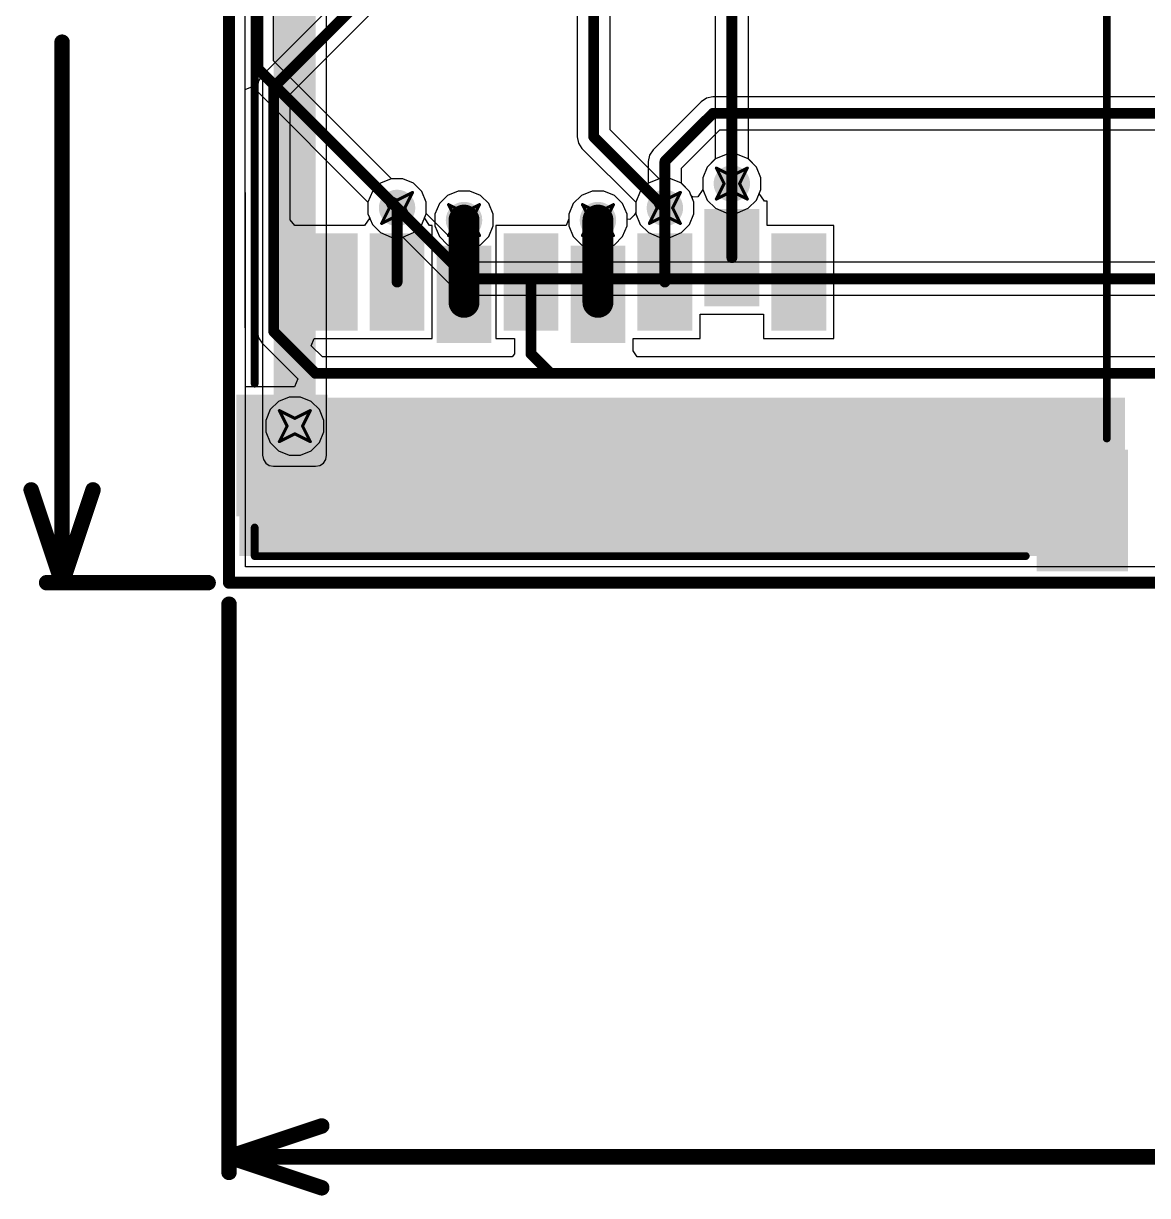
# Model space of a CAD drawing. Header units: inches. Extents: x -3 to 488, y -11 to 93.
# Drawn here: x -3.38 to 15.09, y -10.06 to 9.18 of the extents above; entities that cross this region are included whole.
import ezdxf

# ---------------------------------------------------------------- set-up
doc = ezdxf.new("R2010")
doc.units = ezdxf.units.IN
for name, color, linetype in [('Board Cutout', 216, 'Continuous'), ('Bottom Layer', 5, 'Continuous'), ('Dimension', 6, 'Continuous'), ('Drill Drawing', 1, 'Continuous'), ('Layer 1', 16, 'Continuous'), ('Layer 2', 76, 'Continuous'), ('Top Layer', 1, 'Continuous'), ('Top Overlay', 2, 'Continuous'), ('Top Paste', 8, 'Continuous'), ('Top Solder', 216, 'Continuous'), ('Via Holes', 16, 'Continuous')]:
    doc.layers.add(name, color=color, linetype=linetype)

msp = doc.modelspace()

# ---------------------------------------------------------------- hatches: boundary and pattern name
at = {"layer": 'Bottom Layer'}
h = msp.add_hatch(color=5, dxfattribs=at)
edge = h.paths.add_edge_path()
edge.add_arc((8.261, 6.554), 0.3, 0, 360)
h = msp.add_hatch(color=5, dxfattribs=at)
edge = h.paths.add_edge_path()
edge.add_arc((2.761, 6.154), 0.3, 0, 360)
h = msp.add_hatch(color=5, dxfattribs=at)
edge = h.paths.add_edge_path()
edge.add_arc((7.161, 6.154), 0.3, 0, 360)
h = msp.add_hatch(color=5, dxfattribs=at)
edge = h.paths.add_edge_path()
edge.add_arc((3.861, 5.954), 0.3, 0, 360)
h = msp.add_hatch(color=5, dxfattribs=at)
edge = h.paths.add_edge_path()
edge.add_arc((6.061, 5.954), 0.3, 0, 360)
h = msp.add_hatch(color=5, dxfattribs=at)
edge = h.paths.add_edge_path()
edge.add_arc((1.081, 2.571), 0.3, 0, 360)
at = {"layer": 'Layer 1'}
h = msp.add_hatch(color=16, dxfattribs=at)
edge = h.paths.add_edge_path()
edge.add_arc((8.261, 6.554), 0.3, 0, 360)
h = msp.add_hatch(color=16, dxfattribs=at)
edge = h.paths.add_edge_path()
edge.add_arc((2.761, 6.154), 0.3, 0, 360)
h = msp.add_hatch(color=16, dxfattribs=at)
edge = h.paths.add_edge_path()
edge.add_arc((7.161, 6.154), 0.3, 0, 360)
h = msp.add_hatch(color=16, dxfattribs=at)
edge = h.paths.add_edge_path()
edge.add_arc((3.861, 5.954), 0.3, 0, 360)
h = msp.add_hatch(color=16, dxfattribs=at)
edge = h.paths.add_edge_path()
edge.add_arc((6.061, 5.954), 0.3, 0, 360)
h = msp.add_hatch(color=16, dxfattribs=at)
edge = h.paths.add_edge_path()
edge.add_arc((1.081, 2.571), 0.3, 0, 360)
at = {"layer": 'Layer 2'}
msp.add_hatch(color=76, dxfattribs=at).paths.add_polyline_path([(0.732, 2.093), (1.422, 2.093), (1.422, 17.709), (0.732, 17.709)])
h = msp.add_hatch(color=76, dxfattribs=at)
edge = h.paths.add_edge_path()
edge.add_arc((8.261, 6.554), 0.3, 0, 360)
h = msp.add_hatch(color=76, dxfattribs=at)
edge = h.paths.add_edge_path()
edge.add_arc((2.761, 6.154), 0.3, 0, 360)
h = msp.add_hatch(color=76, dxfattribs=at)
edge = h.paths.add_edge_path()
edge.add_arc((7.161, 6.154), 0.3, 0, 360)
h = msp.add_hatch(color=76, dxfattribs=at)
edge = h.paths.add_edge_path()
edge.add_arc((3.861, 5.954), 0.3, 0, 360)
h = msp.add_hatch(color=76, dxfattribs=at)
edge = h.paths.add_edge_path()
edge.add_arc((6.061, 5.954), 0.3, 0, 360)
h = msp.add_hatch(color=76, dxfattribs=at)
edge = h.paths.add_edge_path()
edge.add_arc((1.081, 2.571), 0.3, 0, 360)
at = {"layer": 'Top Layer'}
h = msp.add_hatch(color=1, dxfattribs=at)
edge = h.paths.add_edge_path()
edge.add_arc((8.261, 6.554), 0.3, 0, 360)
h = msp.add_hatch(color=1, dxfattribs=at)
edge = h.paths.add_edge_path()
edge.add_arc((2.761, 6.154), 0.3, 0, 360)
h = msp.add_hatch(color=1, dxfattribs=at)
edge = h.paths.add_edge_path()
edge.add_arc((7.161, 6.154), 0.3, 0, 360)
h = msp.add_hatch(color=1, dxfattribs=at)
edge = h.paths.add_edge_path()
edge.add_arc((3.861, 5.954), 0.3, 0, 360)
h = msp.add_hatch(color=1, dxfattribs=at)
edge = h.paths.add_edge_path()
edge.add_arc((6.061, 5.954), 0.3, 0, 360)
for points in [[(7.861, 6.087), (8.661, 6.087), (8.661, 4.587), (7.861, 4.587)], [(1.261, 5.687), (2.061, 5.687), (2.061, 4.187), (1.261, 4.187)], [(2.361, 5.687), (3.161, 5.687), (3.161, 4.187), (2.361, 4.187)], [(4.561, 5.687), (5.361, 5.687), (5.361, 4.187), (4.561, 4.187)], [(6.761, 5.687), (7.561, 5.687), (7.561, 4.187), (6.761, 4.187)], [(8.961, 5.687), (9.761, 5.687), (9.761, 4.187), (8.961, 4.187)], [(3.461, 5.487), (4.261, 5.487), (4.261, 3.987), (3.461, 3.987)], [(5.661, 5.487), (6.461, 5.487), (6.461, 3.987), (5.661, 3.987)], [(0.171, 0.437), (14.721, 0.437), (14.721, 3.037), (0.171, 3.037)], [(0.171, 3.037), (1.571, 3.037), (1.571, 1.137), (0.171, 1.137)], [(13.321, 2.137), (14.721, 2.137), (14.721, 0.237), (13.321, 0.237)]]:
    msp.add_hatch(color=1, dxfattribs=at).paths.add_polyline_path(points)
h = msp.add_hatch(color=1, dxfattribs=at)
edge = h.paths.add_edge_path()
edge.add_arc((1.081, 2.571), 0.3, 0, 360)
at = {"layer": 'Top Paste'}
for points in [[(7.861, 6.087), (8.661, 6.087), (8.661, 4.587), (7.861, 4.587)], [(1.261, 5.687), (2.061, 5.687), (2.061, 4.187), (1.261, 4.187)], [(2.361, 5.687), (3.161, 5.687), (3.161, 4.187), (2.361, 4.187)], [(4.561, 5.687), (5.361, 5.687), (5.361, 4.187), (4.561, 4.187)], [(6.761, 5.687), (7.561, 5.687), (7.561, 4.187), (6.761, 4.187)], [(8.961, 5.687), (9.761, 5.687), (9.761, 4.187), (8.961, 4.187)], [(3.461, 5.487), (4.261, 5.487), (4.261, 3.987), (3.461, 3.987)], [(5.661, 5.487), (6.461, 5.487), (6.461, 3.987), (5.661, 3.987)], [(0.171, 3.037), (1.571, 3.037), (1.571, 1.137), (0.171, 1.137)], [(13.321, 2.137), (14.721, 2.137), (14.721, 0.237), (13.321, 0.237)]]:
    msp.add_hatch(color=8, dxfattribs=at).paths.add_polyline_path(points)
at = {"layer": 'Top Solder'}
for points in [[(7.811, 6.137), (8.711, 6.137), (8.711, 4.537), (7.811, 4.537)], [(1.211, 5.737), (2.111, 5.737), (2.111, 4.137), (1.211, 4.137)], [(2.311, 5.737), (3.211, 5.737), (3.211, 4.137), (2.311, 4.137)], [(4.511, 5.737), (5.411, 5.737), (5.411, 4.137), (4.511, 4.137)], [(6.711, 5.737), (7.611, 5.737), (7.611, 4.137), (6.711, 4.137)], [(8.911, 5.737), (9.811, 5.737), (9.811, 4.137), (8.911, 4.137)], [(3.411, 5.537), (4.311, 5.537), (4.311, 3.937), (3.411, 3.937)], [(5.611, 5.537), (6.511, 5.537), (6.511, 3.937), (5.611, 3.937)], [(0.121, 3.087), (1.621, 3.087), (1.621, 1.087), (0.121, 1.087)], [(13.271, 2.187), (14.771, 2.187), (14.771, 0.187), (13.271, 0.187)]]:
    msp.add_hatch(color=216, dxfattribs=at).paths.add_polyline_path(points)
at = {"layer": 'Via Holes'}
h = msp.add_hatch(color=7, dxfattribs=at)
edge = h.paths.add_edge_path()
edge.add_arc((8.261, 6.554), 0.15, 0, 360)
h = msp.add_hatch(color=7, dxfattribs=at)
edge = h.paths.add_edge_path()
edge.add_arc((2.761, 6.154), 0.15, 0, 360)
h = msp.add_hatch(color=7, dxfattribs=at)
edge = h.paths.add_edge_path()
edge.add_arc((7.161, 6.154), 0.15, 0, 360)
h = msp.add_hatch(color=7, dxfattribs=at)
edge = h.paths.add_edge_path()
edge.add_arc((3.861, 5.954), 0.15, 0, 360)
h = msp.add_hatch(color=7, dxfattribs=at)
edge = h.paths.add_edge_path()
edge.add_arc((6.061, 5.954), 0.15, 0, 360)
h = msp.add_hatch(color=7, dxfattribs=at)
edge = h.paths.add_edge_path()
edge.add_arc((1.081, 2.571), 0.15, 0, 360)

# ---------------------------------------------------------------- linework, layer by layer
at = {"layer": 'Board Cutout'}
for points in [[(-0.003, 33.09, 0.2, 0.2, 0), (0, 0, 0.2, 0.2, 0)], [(0.01, 0, 0.2, 0.2, 0), (60.01, 0, 0.2, 0.2, 0)]]:
    msp.add_lwpolyline(points, format="xyseb", dxfattribs=at)
for points in [[(-0.05, 0, 0.1, 0.1, 1), (0.05, 0, 0.1, 0.1, 1)], [(-0.04, 0, 0.1, 0.1, 1), (0.06, 0, 0.1, 0.1, 1)]]:
    msp.add_lwpolyline(points, format="xyseb", close=True, dxfattribs=at)
at = {"layer": 'Bottom Layer'}
for p, q in [((0.269, 0.259), (0.256, 32.741)), ((7.99, 6.959), (7.856, 6.825)), ((8.166, 7.032), (7.99, 6.959)), ((8.356, 7.032), (8.166, 7.032)), ((8.532, 6.959), (8.356, 7.032)), ((8.666, 6.825), (8.532, 6.959)), ((7.856, 6.825), (7.783, 6.649)), ((8.739, 6.649), (8.666, 6.825)), ((2.49, 6.559), (2.356, 6.425)), ((2.666, 6.632), (2.49, 6.559)), ((2.856, 6.632), (2.666, 6.632)), ((3.032, 6.559), (2.856, 6.632)), ((3.166, 6.425), (3.032, 6.559)), ((6.89, 6.559), (6.756, 6.425)), ((7.066, 6.632), (6.89, 6.559)), ((7.256, 6.632), (7.066, 6.632)), ((7.432, 6.559), (7.256, 6.632)), ((7.566, 6.425), (7.432, 6.559)), ((7.783, 6.649), (7.783, 6.459)), ((8.739, 6.459), (8.739, 6.649)), ((2.356, 6.425), (2.283, 6.249)), ((3.239, 6.249), (3.166, 6.425)), ((3.59, 6.359), (3.456, 6.225)), ((3.766, 6.432), (3.59, 6.359)), ((3.956, 6.432), (3.766, 6.432)), ((4.132, 6.359), (3.956, 6.432)), ((4.266, 6.225), (4.132, 6.359)), ((6.756, 6.425), (6.683, 6.249)), ((7.639, 6.249), (7.566, 6.425)), ((7.783, 6.459), (7.856, 6.283)), ((8.666, 6.283), (8.739, 6.459)), ((2.283, 6.249), (2.283, 6.059)), ((3.239, 6.059), (3.239, 6.249)), ((3.456, 6.225), (3.383, 6.049)), ((4.339, 6.049), (4.266, 6.225)), ((6.683, 6.249), (6.683, 6.059)), ((7.639, 6.059), (7.639, 6.249)), ((7.856, 6.283), (7.99, 6.149)), ((8.532, 6.149), (8.666, 6.283)), ((2.283, 6.059), (2.356, 5.883)), ((3.166, 5.883), (3.239, 6.059)), ((3.383, 6.049), (3.383, 5.859)), ((4.339, 5.859), (4.339, 6.049)), ((6.683, 6.059), (6.756, 5.883)), ((7.566, 5.883), (7.639, 6.059)), ((7.99, 6.149), (8.166, 6.076)), ((8.166, 6.076), (8.356, 6.076)), ((8.356, 6.076), (8.532, 6.149)), ((2.356, 5.883), (2.49, 5.749)), ((3.032, 5.749), (3.166, 5.883)), ((3.383, 5.859), (3.456, 5.683)), ((4.266, 5.683), (4.339, 5.859)), ((6.756, 5.883), (6.89, 5.749)), ((7.432, 5.749), (7.566, 5.883)), ((2.49, 5.749), (2.666, 5.676)), ((2.666, 5.676), (2.856, 5.676)), ((2.856, 5.676), (3.032, 5.749)), ((3.456, 5.683), (3.59, 5.549)), ((4.132, 5.549), (4.266, 5.683)), ((6.89, 5.749), (7.066, 5.676)), ((7.066, 5.676), (7.256, 5.676)), ((7.256, 5.676), (7.432, 5.749)), ((3.59, 5.549), (3.766, 5.476)), ((3.766, 5.476), (3.956, 5.476)), ((3.956, 5.476), (4.132, 5.549)), ((0.81, 2.976), (0.676, 2.842)), ((0.986, 3.049), (0.81, 2.976)), ((1.176, 3.049), (0.986, 3.049)), ((1.352, 2.976), (1.176, 3.049)), ((1.486, 2.842), (1.352, 2.976)), ((0.676, 2.842), (0.603, 2.666)), ((1.559, 2.666), (1.486, 2.842)), ((0.603, 2.666), (0.603, 2.476)), ((1.559, 2.476), (1.559, 2.666)), ((0.603, 2.476), (0.676, 2.301)), ((1.486, 2.301), (1.559, 2.476)), ((0.676, 2.301), (0.81, 2.166)), ((0.81, 2.166), (0.986, 2.094)), ((1.176, 2.094), (1.352, 2.166)), ((1.352, 2.166), (1.486, 2.301)), ((0.986, 2.094), (1.176, 2.094)), ((60.01, 0.259), (0.269, 0.259))]:
    msp.add_line(p, q, dxfattribs=at)
at = {"layer": 'Dimension'}
for points in [[(-2.743, 0, 0.254, 0.254, 0), (-2.743, 8.876, 0.254, 0.254, 0)], [(-3.251, 1.524, 0.254, 0.254, 0), (-2.743, 0, 0.254, 0.254, 0)], [(-2.743, 0, 0.254, 0.254, 0), (-2.235, 1.524, 0.254, 0.254, 0)], [(-2.997, 0, 0.254, 0.254, 0), (-0.344, 0, 0.254, 0.254, 0)], [(0, -9.683, 0.254, 0.254, 0), (0, -0.354, 0.254, 0.254, 0)], [(0, -9.429, 0.254, 0.254, 0), (1.524, -8.921, 0.254, 0.254, 0)], [(0, -9.429, 0.254, 0.254, 0), (1.524, -9.937, 0.254, 0.254, 0)], [(0, -9.429, 0.254, 0.254, 0), (56.354, -9.429, 0.254, 0.254, 0)]]:
    msp.add_lwpolyline(points, format="xyseb", dxfattribs=at)
for points in [[(-2.807, 8.876, 0.127, 0.127, 1), (-2.68, 8.876, 0.127, 0.127, 1)], [(-3.315, 1.524, 0.127, 0.127, 1), (-3.188, 1.524, 0.127, 0.127, 1)], [(-2.299, 1.524, 0.127, 0.127, 1), (-2.172, 1.524, 0.127, 0.127, 1)], [(-3.061, 0, 0.127, 0.127, 1), (-2.934, 0, 0.127, 0.127, 1)], [(-2.807, 0, 0.127, 0.127, 1), (-2.68, 0, 0.127, 0.127, 1)], [(-2.807, 0, 0.127, 0.127, 1), (-2.68, 0, 0.127, 0.127, 1)], [(-2.807, 0, 0.127, 0.127, 1), (-2.68, 0, 0.127, 0.127, 1)], [(-0.407, 0, 0.127, 0.127, 1), (-0.28, 0, 0.127, 0.127, 1)], [(-0.064, -0.354, 0.127, 0.127, 1), (0.064, -0.354, 0.127, 0.127, 1)], [(1.46, -8.921, 0.127, 0.127, 1), (1.587, -8.921, 0.127, 0.127, 1)], [(-0.064, -9.429, 0.127, 0.127, 1), (0.064, -9.429, 0.127, 0.127, 1)], [(-0.064, -9.429, 0.127, 0.127, 1), (0.064, -9.429, 0.127, 0.127, 1)], [(-0.064, -9.429, 0.127, 0.127, 1), (0.064, -9.429, 0.127, 0.127, 1)], [(-0.064, -9.683, 0.127, 0.127, 1), (0.064, -9.683, 0.127, 0.127, 1)], [(1.46, -9.937, 0.127, 0.127, 1), (1.587, -9.937, 0.127, 0.127, 1)]]:
    msp.add_lwpolyline(points, format="xyseb", close=True, dxfattribs=at)
at = {"layer": 'Drill Drawing'}
for points in [[(8.007, 6.808, 0.0508, 0.0508, 0), (8.261, 6.681, 0.0508, 0.0508, 0)], [(8.007, 6.808, 0.0508, 0.0508, 0), (8.134, 6.554, 0.0508, 0.0508, 0)], [(8.261, 6.681, 0.0508, 0.0508, 0), (8.515, 6.808, 0.0508, 0.0508, 0)], [(8.388, 6.554, 0.0508, 0.0508, 0), (8.515, 6.808, 0.0508, 0.0508, 0)], [(8.007, 6.3, 0.0508, 0.0508, 0), (8.134, 6.554, 0.0508, 0.0508, 0)], [(8.388, 6.554, 0.0508, 0.0508, 0), (8.515, 6.3, 0.0508, 0.0508, 0)], [(2.507, 6.408, 0.0508, 0.0508, 0), (2.761, 6.281, 0.0508, 0.0508, 0)], [(2.507, 6.408, 0.0508, 0.0508, 0), (2.634, 6.154, 0.0508, 0.0508, 0)], [(2.761, 6.281, 0.0508, 0.0508, 0), (3.015, 6.408, 0.0508, 0.0508, 0)], [(2.888, 6.154, 0.0508, 0.0508, 0), (3.015, 6.408, 0.0508, 0.0508, 0)], [(6.907, 6.408, 0.0508, 0.0508, 0), (7.161, 6.281, 0.0508, 0.0508, 0)], [(6.907, 6.408, 0.0508, 0.0508, 0), (7.034, 6.154, 0.0508, 0.0508, 0)], [(7.161, 6.281, 0.0508, 0.0508, 0), (7.415, 6.408, 0.0508, 0.0508, 0)], [(7.288, 6.154, 0.0508, 0.0508, 0), (7.415, 6.408, 0.0508, 0.0508, 0)], [(8.007, 6.3, 0.0508, 0.0508, 0), (8.261, 6.427, 0.0508, 0.0508, 0)], [(8.261, 6.427, 0.0508, 0.0508, 0), (8.515, 6.3, 0.0508, 0.0508, 0)], [(2.507, 5.9, 0.0508, 0.0508, 0), (2.634, 6.154, 0.0508, 0.0508, 0)], [(2.888, 6.154, 0.0508, 0.0508, 0), (3.015, 5.9, 0.0508, 0.0508, 0)], [(3.607, 6.208, 0.0508, 0.0508, 0), (3.861, 6.081, 0.0508, 0.0508, 0)], [(3.607, 6.208, 0.0508, 0.0508, 0), (3.734, 5.954, 0.0508, 0.0508, 0)], [(3.861, 6.081, 0.0508, 0.0508, 0), (4.115, 6.208, 0.0508, 0.0508, 0)], [(3.988, 5.954, 0.0508, 0.0508, 0), (4.115, 6.208, 0.0508, 0.0508, 0)], [(5.807, 6.208, 0.0508, 0.0508, 0), (6.061, 6.081, 0.0508, 0.0508, 0)], [(5.807, 6.208, 0.0508, 0.0508, 0), (5.934, 5.954, 0.0508, 0.0508, 0)], [(6.061, 6.081, 0.0508, 0.0508, 0), (6.315, 6.208, 0.0508, 0.0508, 0)], [(6.188, 5.954, 0.0508, 0.0508, 0), (6.315, 6.208, 0.0508, 0.0508, 0)], [(6.907, 5.9, 0.0508, 0.0508, 0), (7.034, 6.154, 0.0508, 0.0508, 0)], [(7.288, 6.154, 0.0508, 0.0508, 0), (7.415, 5.9, 0.0508, 0.0508, 0)], [(2.507, 5.9, 0.0508, 0.0508, 0), (2.761, 6.027, 0.0508, 0.0508, 0)], [(2.761, 6.027, 0.0508, 0.0508, 0), (3.015, 5.9, 0.0508, 0.0508, 0)], [(3.607, 5.7, 0.0508, 0.0508, 0), (3.734, 5.954, 0.0508, 0.0508, 0)], [(3.988, 5.954, 0.0508, 0.0508, 0), (4.115, 5.7, 0.0508, 0.0508, 0)], [(5.807, 5.7, 0.0508, 0.0508, 0), (5.934, 5.954, 0.0508, 0.0508, 0)], [(6.188, 5.954, 0.0508, 0.0508, 0), (6.315, 5.7, 0.0508, 0.0508, 0)], [(6.907, 5.9, 0.0508, 0.0508, 0), (7.161, 6.027, 0.0508, 0.0508, 0)], [(7.161, 6.027, 0.0508, 0.0508, 0), (7.415, 5.9, 0.0508, 0.0508, 0)], [(3.607, 5.7, 0.0508, 0.0508, 0), (3.861, 5.827, 0.0508, 0.0508, 0)], [(3.861, 5.827, 0.0508, 0.0508, 0), (4.115, 5.7, 0.0508, 0.0508, 0)], [(5.807, 5.7, 0.0508, 0.0508, 0), (6.061, 5.827, 0.0508, 0.0508, 0)], [(6.061, 5.827, 0.0508, 0.0508, 0), (6.315, 5.7, 0.0508, 0.0508, 0)], [(0.827, 2.825, 0.0508, 0.0508, 0), (1.081, 2.698, 0.0508, 0.0508, 0)], [(0.827, 2.825, 0.0508, 0.0508, 0), (0.954, 2.571, 0.0508, 0.0508, 0)], [(1.081, 2.698, 0.0508, 0.0508, 0), (1.335, 2.825, 0.0508, 0.0508, 0)], [(1.208, 2.571, 0.0508, 0.0508, 0), (1.335, 2.825, 0.0508, 0.0508, 0)], [(0.827, 2.317, 0.0508, 0.0508, 0), (0.954, 2.571, 0.0508, 0.0508, 0)], [(1.208, 2.571, 0.0508, 0.0508, 0), (1.335, 2.317, 0.0508, 0.0508, 0)], [(0.827, 2.317, 0.0508, 0.0508, 0), (1.081, 2.444, 0.0508, 0.0508, 0)], [(1.081, 2.444, 0.0508, 0.0508, 0), (1.335, 2.317, 0.0508, 0.0508, 0)]]:
    msp.add_lwpolyline(points, format="xyseb", dxfattribs=at)
for points in [[(7.994, 6.808, 0.0254, 0.0254, 1), (8.02, 6.808, 0.0254, 0.0254, 1)], [(7.994, 6.808, 0.0254, 0.0254, 1), (8.02, 6.808, 0.0254, 0.0254, 1)], [(8.502, 6.808, 0.0254, 0.0254, 1), (8.528, 6.808, 0.0254, 0.0254, 1)], [(8.502, 6.808, 0.0254, 0.0254, 1), (8.528, 6.808, 0.0254, 0.0254, 1)], [(8.121, 6.554, 0.0254, 0.0254, 1), (8.147, 6.554, 0.0254, 0.0254, 1)], [(8.121, 6.554, 0.0254, 0.0254, 1), (8.147, 6.554, 0.0254, 0.0254, 1)], [(8.248, 6.681, 0.0254, 0.0254, 1), (8.274, 6.681, 0.0254, 0.0254, 1)], [(8.248, 6.681, 0.0254, 0.0254, 1), (8.274, 6.681, 0.0254, 0.0254, 1)], [(8.375, 6.554, 0.0254, 0.0254, 1), (8.401, 6.554, 0.0254, 0.0254, 1)], [(8.375, 6.554, 0.0254, 0.0254, 1), (8.401, 6.554, 0.0254, 0.0254, 1)], [(2.494, 6.408, 0.0254, 0.0254, 1), (2.52, 6.408, 0.0254, 0.0254, 1)], [(2.494, 6.408, 0.0254, 0.0254, 1), (2.52, 6.408, 0.0254, 0.0254, 1)], [(3.002, 6.408, 0.0254, 0.0254, 1), (3.028, 6.408, 0.0254, 0.0254, 1)], [(3.002, 6.408, 0.0254, 0.0254, 1), (3.028, 6.408, 0.0254, 0.0254, 1)], [(6.894, 6.408, 0.0254, 0.0254, 1), (6.92, 6.408, 0.0254, 0.0254, 1)], [(6.894, 6.408, 0.0254, 0.0254, 1), (6.92, 6.408, 0.0254, 0.0254, 1)], [(7.402, 6.408, 0.0254, 0.0254, 1), (7.428, 6.408, 0.0254, 0.0254, 1)], [(7.402, 6.408, 0.0254, 0.0254, 1), (7.428, 6.408, 0.0254, 0.0254, 1)], [(8.248, 6.427, 0.0254, 0.0254, 1), (8.274, 6.427, 0.0254, 0.0254, 1)], [(8.248, 6.427, 0.0254, 0.0254, 1), (8.274, 6.427, 0.0254, 0.0254, 1)], [(2.621, 6.154, 0.0254, 0.0254, 1), (2.647, 6.154, 0.0254, 0.0254, 1)], [(2.621, 6.154, 0.0254, 0.0254, 1), (2.647, 6.154, 0.0254, 0.0254, 1)], [(2.748, 6.281, 0.0254, 0.0254, 1), (2.774, 6.281, 0.0254, 0.0254, 1)], [(2.748, 6.281, 0.0254, 0.0254, 1), (2.774, 6.281, 0.0254, 0.0254, 1)], [(2.875, 6.154, 0.0254, 0.0254, 1), (2.901, 6.154, 0.0254, 0.0254, 1)], [(2.875, 6.154, 0.0254, 0.0254, 1), (2.901, 6.154, 0.0254, 0.0254, 1)], [(3.594, 6.208, 0.0254, 0.0254, 1), (3.62, 6.208, 0.0254, 0.0254, 1)], [(3.594, 6.208, 0.0254, 0.0254, 1), (3.62, 6.208, 0.0254, 0.0254, 1)], [(4.102, 6.208, 0.0254, 0.0254, 1), (4.128, 6.208, 0.0254, 0.0254, 1)], [(4.102, 6.208, 0.0254, 0.0254, 1), (4.128, 6.208, 0.0254, 0.0254, 1)], [(5.794, 6.208, 0.0254, 0.0254, 1), (5.82, 6.208, 0.0254, 0.0254, 1)], [(5.794, 6.208, 0.0254, 0.0254, 1), (5.82, 6.208, 0.0254, 0.0254, 1)], [(6.302, 6.208, 0.0254, 0.0254, 1), (6.328, 6.208, 0.0254, 0.0254, 1)], [(6.302, 6.208, 0.0254, 0.0254, 1), (6.328, 6.208, 0.0254, 0.0254, 1)], [(7.021, 6.154, 0.0254, 0.0254, 1), (7.047, 6.154, 0.0254, 0.0254, 1)], [(7.021, 6.154, 0.0254, 0.0254, 1), (7.047, 6.154, 0.0254, 0.0254, 1)], [(7.148, 6.281, 0.0254, 0.0254, 1), (7.174, 6.281, 0.0254, 0.0254, 1)], [(7.148, 6.281, 0.0254, 0.0254, 1), (7.174, 6.281, 0.0254, 0.0254, 1)], [(7.275, 6.154, 0.0254, 0.0254, 1), (7.301, 6.154, 0.0254, 0.0254, 1)], [(7.275, 6.154, 0.0254, 0.0254, 1), (7.301, 6.154, 0.0254, 0.0254, 1)], [(7.994, 6.3, 0.0254, 0.0254, 1), (8.02, 6.3, 0.0254, 0.0254, 1)], [(7.994, 6.3, 0.0254, 0.0254, 1), (8.02, 6.3, 0.0254, 0.0254, 1)], [(8.502, 6.3, 0.0254, 0.0254, 1), (8.528, 6.3, 0.0254, 0.0254, 1)], [(8.502, 6.3, 0.0254, 0.0254, 1), (8.528, 6.3, 0.0254, 0.0254, 1)], [(2.748, 6.027, 0.0254, 0.0254, 1), (2.774, 6.027, 0.0254, 0.0254, 1)], [(2.748, 6.027, 0.0254, 0.0254, 1), (2.774, 6.027, 0.0254, 0.0254, 1)], [(3.721, 5.954, 0.0254, 0.0254, 1), (3.747, 5.954, 0.0254, 0.0254, 1)], [(3.721, 5.954, 0.0254, 0.0254, 1), (3.747, 5.954, 0.0254, 0.0254, 1)], [(3.848, 6.081, 0.0254, 0.0254, 1), (3.874, 6.081, 0.0254, 0.0254, 1)], [(3.848, 6.081, 0.0254, 0.0254, 1), (3.874, 6.081, 0.0254, 0.0254, 1)], [(3.975, 5.954, 0.0254, 0.0254, 1), (4.001, 5.954, 0.0254, 0.0254, 1)], [(3.975, 5.954, 0.0254, 0.0254, 1), (4.001, 5.954, 0.0254, 0.0254, 1)], [(5.921, 5.954, 0.0254, 0.0254, 1), (5.947, 5.954, 0.0254, 0.0254, 1)], [(5.921, 5.954, 0.0254, 0.0254, 1), (5.947, 5.954, 0.0254, 0.0254, 1)], [(6.048, 6.081, 0.0254, 0.0254, 1), (6.074, 6.081, 0.0254, 0.0254, 1)], [(6.048, 6.081, 0.0254, 0.0254, 1), (6.074, 6.081, 0.0254, 0.0254, 1)], [(6.175, 5.954, 0.0254, 0.0254, 1), (6.201, 5.954, 0.0254, 0.0254, 1)], [(6.175, 5.954, 0.0254, 0.0254, 1), (6.201, 5.954, 0.0254, 0.0254, 1)], [(7.148, 6.027, 0.0254, 0.0254, 1), (7.174, 6.027, 0.0254, 0.0254, 1)], [(7.148, 6.027, 0.0254, 0.0254, 1), (7.174, 6.027, 0.0254, 0.0254, 1)], [(2.494, 5.9, 0.0254, 0.0254, 1), (2.52, 5.9, 0.0254, 0.0254, 1)], [(2.494, 5.9, 0.0254, 0.0254, 1), (2.52, 5.9, 0.0254, 0.0254, 1)], [(3.002, 5.9, 0.0254, 0.0254, 1), (3.028, 5.9, 0.0254, 0.0254, 1)], [(3.002, 5.9, 0.0254, 0.0254, 1), (3.028, 5.9, 0.0254, 0.0254, 1)], [(3.848, 5.827, 0.0254, 0.0254, 1), (3.874, 5.827, 0.0254, 0.0254, 1)], [(3.848, 5.827, 0.0254, 0.0254, 1), (3.874, 5.827, 0.0254, 0.0254, 1)], [(6.048, 5.827, 0.0254, 0.0254, 1), (6.074, 5.827, 0.0254, 0.0254, 1)], [(6.048, 5.827, 0.0254, 0.0254, 1), (6.074, 5.827, 0.0254, 0.0254, 1)], [(6.894, 5.9, 0.0254, 0.0254, 1), (6.92, 5.9, 0.0254, 0.0254, 1)], [(6.894, 5.9, 0.0254, 0.0254, 1), (6.92, 5.9, 0.0254, 0.0254, 1)], [(7.402, 5.9, 0.0254, 0.0254, 1), (7.428, 5.9, 0.0254, 0.0254, 1)], [(7.402, 5.9, 0.0254, 0.0254, 1), (7.428, 5.9, 0.0254, 0.0254, 1)], [(3.594, 5.7, 0.0254, 0.0254, 1), (3.62, 5.7, 0.0254, 0.0254, 1)], [(3.594, 5.7, 0.0254, 0.0254, 1), (3.62, 5.7, 0.0254, 0.0254, 1)], [(4.102, 5.7, 0.0254, 0.0254, 1), (4.128, 5.7, 0.0254, 0.0254, 1)], [(4.102, 5.7, 0.0254, 0.0254, 1), (4.128, 5.7, 0.0254, 0.0254, 1)], [(5.794, 5.7, 0.0254, 0.0254, 1), (5.82, 5.7, 0.0254, 0.0254, 1)], [(5.794, 5.7, 0.0254, 0.0254, 1), (5.82, 5.7, 0.0254, 0.0254, 1)], [(6.302, 5.7, 0.0254, 0.0254, 1), (6.328, 5.7, 0.0254, 0.0254, 1)], [(6.302, 5.7, 0.0254, 0.0254, 1), (6.328, 5.7, 0.0254, 0.0254, 1)], [(0.814, 2.825, 0.0254, 0.0254, 1), (0.84, 2.825, 0.0254, 0.0254, 1)], [(0.814, 2.825, 0.0254, 0.0254, 1), (0.84, 2.825, 0.0254, 0.0254, 1)], [(1.068, 2.698, 0.0254, 0.0254, 1), (1.094, 2.698, 0.0254, 0.0254, 1)], [(1.068, 2.698, 0.0254, 0.0254, 1), (1.094, 2.698, 0.0254, 0.0254, 1)], [(1.322, 2.825, 0.0254, 0.0254, 1), (1.348, 2.825, 0.0254, 0.0254, 1)], [(1.322, 2.825, 0.0254, 0.0254, 1), (1.348, 2.825, 0.0254, 0.0254, 1)], [(0.941, 2.571, 0.0254, 0.0254, 1), (0.967, 2.571, 0.0254, 0.0254, 1)], [(0.941, 2.571, 0.0254, 0.0254, 1), (0.967, 2.571, 0.0254, 0.0254, 1)], [(1.195, 2.571, 0.0254, 0.0254, 1), (1.221, 2.571, 0.0254, 0.0254, 1)], [(1.195, 2.571, 0.0254, 0.0254, 1), (1.221, 2.571, 0.0254, 0.0254, 1)], [(0.814, 2.317, 0.0254, 0.0254, 1), (0.84, 2.317, 0.0254, 0.0254, 1)], [(0.814, 2.317, 0.0254, 0.0254, 1), (0.84, 2.317, 0.0254, 0.0254, 1)], [(1.068, 2.444, 0.0254, 0.0254, 1), (1.094, 2.444, 0.0254, 0.0254, 1)], [(1.068, 2.444, 0.0254, 0.0254, 1), (1.094, 2.444, 0.0254, 0.0254, 1)], [(1.322, 2.317, 0.0254, 0.0254, 1), (1.348, 2.317, 0.0254, 0.0254, 1)], [(1.322, 2.317, 0.0254, 0.0254, 1), (1.348, 2.317, 0.0254, 0.0254, 1)]]:
    msp.add_lwpolyline(points, format="xyseb", close=True, dxfattribs=at)
at = {"layer": 'Layer 1'}
for p, q in [((5.72, 26.679), (5.72, 7.323)), ((6.264, 7.436), (6.264, 25.613)), ((0.729, 8.571), (0.729, 16.818)), ((2.668, 6.632), (0.729, 8.571)), ((0.266, 8.099), (0.383, 8.147)), ((0.269, 0.259), (0.266, 8.099)), ((0.383, 8.147), (2.283, 6.247)), ((5.72, 7.323), (5.741, 7.219)), ((7.068, 6.632), (6.264, 7.436)), ((5.741, 7.219), (5.799, 7.131)), ((5.799, 7.131), (6.683, 6.247)), ((7.99, 6.959), (7.856, 6.825)), ((8.166, 7.032), (7.99, 6.959)), ((8.356, 7.032), (8.166, 7.032)), ((8.532, 6.959), (8.356, 7.032)), ((8.666, 6.825), (8.532, 6.959)), ((7.856, 6.825), (7.783, 6.649)), ((8.739, 6.649), (8.666, 6.825)), ((2.856, 6.632), (2.668, 6.632)), ((3.032, 6.559), (2.856, 6.632)), ((3.166, 6.425), (3.032, 6.559)), ((7.256, 6.632), (7.068, 6.632)), ((7.432, 6.559), (7.256, 6.632)), ((7.566, 6.425), (7.432, 6.559)), ((7.783, 6.649), (7.783, 6.459)), ((8.739, 6.459), (8.739, 6.649)), ((3.239, 6.249), (3.166, 6.425)), ((5.79, 6.359), (5.656, 6.225)), ((5.966, 6.432), (5.79, 6.359)), ((6.156, 6.432), (5.966, 6.432)), ((6.332, 6.359), (6.156, 6.432)), ((6.466, 6.225), (6.332, 6.359)), ((7.639, 6.249), (7.566, 6.425)), ((7.783, 6.459), (7.856, 6.283)), ((8.666, 6.283), (8.739, 6.459)), ((2.283, 6.247), (2.283, 6.059)), ((3.239, 6.061), (3.239, 6.249)), ((5.656, 6.225), (5.583, 6.049)), ((6.539, 6.049), (6.466, 6.225)), ((6.683, 6.247), (6.683, 6.059)), ((7.639, 6.059), (7.639, 6.249)), ((7.856, 6.283), (7.99, 6.149)), ((8.532, 6.149), (8.666, 6.283)), ((2.283, 6.059), (2.356, 5.883)), ((4.037, 5.263), (3.239, 6.061)), ((5.583, 6.049), (5.583, 5.859)), ((6.539, 5.859), (6.539, 6.049)), ((6.683, 6.059), (6.756, 5.883)), ((7.566, 5.883), (7.639, 6.059)), ((7.99, 6.149), (8.166, 6.076)), ((8.166, 6.076), (8.356, 6.076)), ((8.356, 6.076), (8.532, 6.149)), ((2.356, 5.883), (2.49, 5.749)), ((5.583, 5.859), (5.656, 5.683)), ((6.466, 5.683), (6.539, 5.859)), ((6.756, 5.883), (6.89, 5.749)), ((7.432, 5.749), (7.566, 5.883)), ((2.49, 5.749), (2.666, 5.676)), ((2.666, 5.676), (2.854, 5.676)), ((2.854, 5.676), (3.732, 4.799)), ((5.656, 5.683), (5.79, 5.549)), ((6.332, 5.549), (6.466, 5.683)), ((6.89, 5.749), (7.066, 5.676)), ((7.066, 5.676), (7.256, 5.676)), ((7.256, 5.676), (7.432, 5.749)), ((5.79, 5.549), (5.966, 5.476)), ((5.966, 5.476), (6.156, 5.476)), ((6.156, 5.476), (6.332, 5.549)), ((16.725, 5.263), (4.037, 5.263)), ((3.732, 4.799), (3.732, 4.799)), ((3.732, 4.799), (3.82, 4.74)), ((3.82, 4.74), (3.924, 4.719)), ((3.924, 4.719), (3.924, 4.719)), ((3.924, 4.719), (16.838, 4.719)), ((0.81, 2.976), (0.676, 2.842)), ((0.986, 3.049), (0.81, 2.976)), ((1.176, 3.049), (0.986, 3.049)), ((1.352, 2.976), (1.176, 3.049)), ((1.486, 2.842), (1.352, 2.976)), ((0.676, 2.842), (0.603, 2.666)), ((1.559, 2.666), (1.486, 2.842)), ((0.603, 2.666), (0.603, 2.476)), ((1.559, 2.476), (1.559, 2.666)), ((0.603, 2.476), (0.676, 2.301)), ((1.486, 2.301), (1.559, 2.476)), ((0.676, 2.301), (0.81, 2.166)), ((0.81, 2.166), (0.986, 2.094)), ((1.176, 2.094), (1.352, 2.166)), ((1.352, 2.166), (1.486, 2.301)), ((0.986, 2.094), (1.176, 2.094)), ((60.01, 0.259), (0.269, 0.259))]:
    msp.add_line(p, q, dxfattribs=at)
for points in [[(5.992, 7.323, 0.178, 0.178, 0), (5.992, 26.679, 0.178, 0.178, 0)], [(0.457, 8.458, 0.178, 0.178, 0), (0.457, 24.308, 0.178, 0.178, 0)], [(0.457, 8.458, 0.178, 0.178, 0), (2.761, 6.154, 0.178, 0.178, 0)], [(5.992, 7.323, 0.178, 0.178, 0), (7.161, 6.154, 0.178, 0.178, 0)], [(2.761, 6.154, 0.178, 0.178, 0), (3.924, 4.991, 0.178, 0.178, 0)], [(3.924, 4.991, 0.178, 0.178, 0), (16.838, 4.991, 0.178, 0.178, 0)]]:
    msp.add_lwpolyline(points, format="xyseb", dxfattribs=at)
for points in [[(0.413, 8.458, 0.0889, 0.0889, 1), (0.502, 8.458, 0.0889, 0.0889, 1)], [(0.413, 8.458, 0.0889, 0.0889, 1), (0.502, 8.458, 0.0889, 0.0889, 1)], [(5.947, 7.323, 0.0889, 0.0889, 1), (6.036, 7.323, 0.0889, 0.0889, 1)], [(5.947, 7.323, 0.0889, 0.0889, 1), (6.036, 7.323, 0.0889, 0.0889, 1)], [(2.717, 6.154, 0.0889, 0.0889, 1), (2.806, 6.154, 0.0889, 0.0889, 1)], [(2.717, 6.154, 0.0889, 0.0889, 1), (2.806, 6.154, 0.0889, 0.0889, 1)], [(7.117, 6.154, 0.0889, 0.0889, 1), (7.206, 6.154, 0.0889, 0.0889, 1)], [(3.88, 4.991, 0.0889, 0.0889, 1), (3.969, 4.991, 0.0889, 0.0889, 1)], [(3.88, 4.991, 0.0889, 0.0889, 1), (3.969, 4.991, 0.0889, 0.0889, 1)]]:
    msp.add_lwpolyline(points, format="xyseb", close=True, dxfattribs=at)
at = {"layer": 'Layer 2'}
for p, q in [((0.269, 0.259), (0.256, 32.741)), ((8.533, 6.958), (8.533, 24.006)), ((0.551, 17.709), (0.551, 2.093)), ((1.603, 2.093), (1.603, 17.709)), ((7.989, 16.14), (7.989, 6.958)), ((7.989, 6.958), (7.856, 6.825)), ((8.666, 6.825), (8.533, 6.958)), ((7.856, 6.825), (7.783, 6.649)), ((8.739, 6.649), (8.666, 6.825)), ((2.49, 6.559), (2.356, 6.425)), ((2.666, 6.632), (2.49, 6.559)), ((2.856, 6.632), (2.666, 6.632)), ((3.032, 6.559), (2.856, 6.632)), ((3.166, 6.425), (3.032, 6.559)), ((6.89, 6.559), (6.756, 6.425)), ((7.066, 6.632), (6.89, 6.559)), ((7.256, 6.632), (7.066, 6.632)), ((7.432, 6.559), (7.256, 6.632)), ((7.566, 6.425), (7.432, 6.559)), ((7.783, 6.649), (7.783, 6.459)), ((8.739, 6.459), (8.739, 6.649)), ((2.356, 6.425), (2.283, 6.249)), ((3.239, 6.249), (3.166, 6.425)), ((3.59, 6.359), (3.456, 6.225)), ((3.766, 6.432), (3.59, 6.359)), ((3.956, 6.432), (3.766, 6.432)), ((4.132, 6.359), (3.956, 6.432)), ((4.266, 6.225), (4.132, 6.359)), ((5.79, 6.359), (5.656, 6.225)), ((5.966, 6.432), (5.79, 6.359)), ((6.156, 6.432), (5.966, 6.432)), ((6.332, 6.359), (6.156, 6.432)), ((6.466, 6.225), (6.332, 6.359)), ((6.756, 6.425), (6.683, 6.249)), ((7.639, 6.249), (7.566, 6.425)), ((7.783, 6.459), (7.856, 6.283)), ((8.666, 6.283), (8.739, 6.459)), ((2.283, 6.249), (2.283, 6.059)), ((3.239, 6.059), (3.239, 6.249)), ((3.456, 6.225), (3.383, 6.049)), ((4.339, 6.049), (4.266, 6.225)), ((5.656, 6.225), (5.583, 6.049)), ((6.539, 6.049), (6.466, 6.225)), ((6.683, 6.249), (6.683, 6.059)), ((7.639, 6.059), (7.639, 6.249)), ((7.856, 6.283), (7.99, 6.149)), ((8.532, 6.149), (8.666, 6.283)), ((2.283, 6.059), (2.356, 5.883)), ((3.166, 5.883), (3.239, 6.059)), ((3.383, 6.049), (3.383, 5.859)), ((4.339, 5.859), (4.339, 6.049)), ((5.583, 6.049), (5.583, 5.859)), ((6.539, 5.859), (6.539, 6.049)), ((6.683, 6.059), (6.756, 5.883)), ((7.566, 5.883), (7.639, 6.059)), ((7.99, 6.149), (8.166, 6.076)), ((8.166, 6.076), (8.356, 6.076)), ((8.356, 6.076), (8.532, 6.149)), ((2.356, 5.883), (2.49, 5.749)), ((3.032, 5.749), (3.166, 5.883)), ((3.383, 5.859), (3.456, 5.683)), ((4.266, 5.683), (4.339, 5.859)), ((5.583, 5.859), (5.656, 5.683)), ((6.466, 5.683), (6.539, 5.859)), ((6.756, 5.883), (6.89, 5.749)), ((7.432, 5.749), (7.566, 5.883)), ((2.49, 5.749), (2.666, 5.676)), ((2.666, 5.676), (2.856, 5.676)), ((2.856, 5.676), (3.032, 5.749)), ((3.456, 5.683), (3.59, 5.549)), ((4.132, 5.549), (4.266, 5.683)), ((5.656, 5.683), (5.79, 5.549)), ((6.332, 5.549), (6.466, 5.683)), ((6.89, 5.749), (7.066, 5.676)), ((7.066, 5.676), (7.256, 5.676)), ((7.256, 5.676), (7.432, 5.749)), ((3.59, 5.549), (3.766, 5.476)), ((3.766, 5.476), (3.956, 5.476)), ((3.956, 5.476), (4.132, 5.549)), ((5.79, 5.549), (5.966, 5.476)), ((5.966, 5.476), (6.156, 5.476)), ((6.156, 5.476), (6.332, 5.549)), ((0.551, 2.093), (0.564, 2.023)), ((0.564, 2.023), (0.604, 1.964)), ((0.604, 1.964), (0.662, 1.925)), ((0.662, 1.925), (0.732, 1.911)), ((1.422, 1.911), (1.491, 1.925)), ((1.491, 1.925), (1.55, 1.964)), ((1.55, 1.964), (1.589, 2.023)), ((1.589, 2.023), (1.603, 2.093)), ((0.732, 1.911), (1.422, 1.911)), ((60.01, 0.259), (0.269, 0.259))]:
    msp.add_line(p, q, dxfattribs=at)
msp.add_lwpolyline([(8.261, 6.554, 0.178, 0.178, 0), (8.261, 24.409, 0.178, 0.178, 0)], format="xyseb", dxfattribs=at)
msp.add_lwpolyline([(8.217, 6.554, 0.0889, 0.0889, 1), (8.306, 6.554, 0.0889, 0.0889, 1)], format="xyseb", close=True, dxfattribs=at)
at = {"layer": 'Top Layer'}
for p, q in [((0.268, 3.218), (0.258, 29.804)), ((2.085, 9.871), (0.542, 8.328)), ((1.006, 8.023), (2.47, 9.487)), ((0.542, 8.328), (0.483, 8.24)), ((0.483, 8.24), (0.462, 8.136)), ((0.462, 8.136), (0.462, 4.124)), ((1.006, 5.96), (1.006, 8.023)), ((7.758, 7.899), (6.969, 7.11)), ((7.847, 7.958), (7.758, 7.899)), ((7.758, 7.899), (7.758, 7.899)), ((7.951, 7.979), (7.847, 7.958)), ((21.61, 7.979), (7.951, 7.979)), ((7.433, 6.805), (8.063, 7.435)), ((8.063, 7.435), (21.497, 7.435)), ((6.91, 7.022), (6.889, 6.918)), ((6.969, 7.11), (6.91, 7.022)), ((7.99, 6.959), (7.856, 6.825)), ((8.166, 7.032), (7.99, 6.959)), ((8.356, 7.032), (8.166, 7.032)), ((8.532, 6.959), (8.356, 7.032)), ((8.666, 6.825), (8.532, 6.959)), ((6.889, 6.918), (6.889, 6.558)), ((7.433, 6.558), (7.433, 6.805)), ((7.856, 6.825), (7.783, 6.649)), ((8.739, 6.649), (8.666, 6.825)), ((2.49, 6.559), (2.356, 6.425)), ((2.666, 6.632), (2.49, 6.559)), ((2.856, 6.632), (2.666, 6.632)), ((3.032, 6.559), (2.856, 6.632)), ((3.166, 6.425), (3.032, 6.559)), ((6.889, 6.558), (6.756, 6.425)), ((7.566, 6.425), (7.433, 6.558)), ((7.783, 6.649), (7.783, 6.459)), ((8.739, 6.459), (8.739, 6.649)), ((2.356, 6.425), (2.283, 6.249)), ((3.239, 6.249), (3.166, 6.425)), ((5.79, 6.359), (5.656, 6.225)), ((5.966, 6.432), (5.79, 6.359)), ((6.156, 6.432), (5.966, 6.432)), ((6.332, 6.359), (6.156, 6.432)), ((6.466, 6.225), (6.332, 6.359)), ((6.756, 6.425), (6.683, 6.249)), ((7.595, 6.355), (7.566, 6.425)), ((7.62, 6.33), (7.595, 6.355)), ((7.783, 6.459), (7.701, 6.337)), ((8.711, 6.392), (8.739, 6.459)), ((8.796, 6.265), (8.711, 6.392)), ((2.283, 6.249), (2.283, 6.059)), ((3.239, 6.059), (3.239, 6.249)), ((5.656, 6.225), (5.583, 6.049)), ((6.539, 6.049), (6.466, 6.225)), ((6.683, 6.249), (6.683, 6.08)), ((7.701, 6.337), (7.62, 6.33)), ((8.839, 6.265), (8.796, 6.265)), ((8.839, 5.865), (8.839, 6.265)), ((2.311, 5.992), (2.226, 5.865)), ((2.283, 6.059), (2.311, 5.992)), ((3.211, 5.992), (3.239, 6.059)), ((3.296, 5.865), (3.211, 5.992)), ((5.583, 5.973), (5.539, 5.865)), ((5.583, 6.049), (5.583, 5.973)), ((6.539, 5.973), (6.539, 6.049)), ((6.542, 5.967), (6.539, 5.973)), ((6.659, 6.035), (6.586, 5.962)), ((6.683, 6.08), (6.659, 6.035)), ((1.083, 5.865), (1.006, 5.96)), ((2.226, 5.865), (1.083, 5.865)), ((3.339, 5.865), (3.296, 5.865)), ((3.339, 4.009), (3.339, 5.865)), ((5.539, 5.865), (4.383, 5.865)), ((4.383, 5.865), (4.383, 4.009)), ((6.586, 5.962), (6.542, 5.967)), ((9.939, 5.865), (8.839, 5.865)), ((9.939, 4.009), (9.939, 5.865)), ((7.739, 4.009), (7.739, 4.409)), ((7.739, 4.409), (8.783, 4.409)), ((8.783, 4.409), (8.783, 4.009)), ((0.462, 4.124), (0.483, 4.02)), ((0.483, 4.02), (0.542, 3.932)), ((0.542, 3.932), (1.128, 3.345)), ((1.351, 3.892), (1.399, 4.009)), ((1.534, 3.709), (1.351, 3.892)), ((1.399, 4.009), (3.339, 4.009)), ((4.383, 4.009), (4.689, 4.009)), ((4.689, 4.009), (4.689, 3.756)), ((6.639, 3.809), (6.639, 4.009)), ((6.639, 4.009), (7.739, 4.009)), ((8.783, 4.009), (9.939, 4.009)), ((4.65, 3.709), (1.534, 3.709)), ((4.689, 3.756), (4.65, 3.709)), ((6.703, 3.709), (6.639, 3.809)), ((19.538, 3.709), (6.703, 3.709)), ((1.128, 3.345), (1.076, 3.218)), ((1.076, 3.218), (0.268, 3.218))]:
    msp.add_line(p, q, dxfattribs=at)
for points in [[(0.734, 8.136, 0.178, 0.178, 0), (2.563, 9.965, 0.178, 0.178, 0)], [(0.734, 4.124, 0.178, 0.178, 0), (0.734, 8.136, 0.178, 0.178, 0)], [(7.161, 6.918, 0.178, 0.178, 0), (7.951, 7.707, 0.178, 0.178, 0)], [(7.951, 7.707, 0.178, 0.178, 0), (21.61, 7.707, 0.178, 0.178, 0)], [(7.161, 6.154, 0.178, 0.178, 0), (7.161, 6.918, 0.178, 0.178, 0)], [(8.261, 5.337, 0.178, 0.178, 0), (8.261, 6.554, 0.178, 0.178, 0)], [(2.761, 4.937, 0.178, 0.178, 0), (2.761, 6.154, 0.178, 0.178, 0)], [(3.861, 4.604, 0.508, 0.508, 0), (3.861, 5.954, 0.508, 0.508, 0)], [(6.061, 4.737, 0.508, 0.508, 0), (6.061, 5.954, 0.508, 0.508, 0)], [(7.161, 4.937, 0.178, 0.178, 0), (7.161, 6.154, 0.178, 0.178, 0)], [(3.861, 4.737, 0.178, 0.178, 0), (3.861, 5.954, 0.178, 0.178, 0)], [(4.961, 3.756, 0.178, 0.178, 0), (4.961, 4.937, 0.178, 0.178, 0)], [(6.061, 4.604, 0.508, 0.508, 0), (6.061, 4.737, 0.508, 0.508, 0)], [(0.734, 4.124, 0.178, 0.178, 0), (1.421, 3.437, 0.178, 0.178, 0)], [(4.961, 3.756, 0.178, 0.178, 0), (5.281, 3.437, 0.178, 0.178, 0)], [(1.421, 3.437, 0.178, 0.178, 0), (5.281, 3.437, 0.178, 0.178, 0)], [(5.281, 3.437, 0.178, 0.178, 0), (19.651, 3.437, 0.178, 0.178, 0)]]:
    msp.add_lwpolyline(points, format="xyseb", dxfattribs=at)
for points in [[(0.69, 8.136, 0.0889, 0.0889, 1), (0.778, 8.136, 0.0889, 0.0889, 1)], [(0.69, 8.136, 0.0889, 0.0889, 1), (0.778, 8.136, 0.0889, 0.0889, 1)], [(7.906, 7.707, 0.0889, 0.0889, 1), (7.995, 7.707, 0.0889, 0.0889, 1)], [(7.906, 7.707, 0.0889, 0.0889, 1), (7.995, 7.707, 0.0889, 0.0889, 1)], [(7.117, 6.918, 0.0889, 0.0889, 1), (7.206, 6.918, 0.0889, 0.0889, 1)], [(7.117, 6.918, 0.0889, 0.0889, 1), (7.206, 6.918, 0.0889, 0.0889, 1)], [(8.217, 6.554, 0.0889, 0.0889, 1), (8.306, 6.554, 0.0889, 0.0889, 1)], [(2.717, 6.154, 0.0889, 0.0889, 1), (2.806, 6.154, 0.0889, 0.0889, 1)], [(3.734, 5.954, 0.254, 0.254, 1), (3.988, 5.954, 0.254, 0.254, 1)], [(5.934, 5.954, 0.254, 0.254, 1), (6.188, 5.954, 0.254, 0.254, 1)], [(7.117, 6.154, 0.0889, 0.0889, 1), (7.206, 6.154, 0.0889, 0.0889, 1)], [(7.117, 6.154, 0.0889, 0.0889, 1), (7.206, 6.154, 0.0889, 0.0889, 1)], [(3.817, 5.954, 0.0889, 0.0889, 1), (3.906, 5.954, 0.0889, 0.0889, 1)], [(8.217, 5.337, 0.0889, 0.0889, 1), (8.306, 5.337, 0.0889, 0.0889, 1)], [(2.717, 4.937, 0.0889, 0.0889, 1), (2.806, 4.937, 0.0889, 0.0889, 1)], [(4.917, 4.937, 0.0889, 0.0889, 1), (5.006, 4.937, 0.0889, 0.0889, 1)], [(7.117, 4.937, 0.0889, 0.0889, 1), (7.206, 4.937, 0.0889, 0.0889, 1)], [(3.734, 4.604, 0.254, 0.254, 1), (3.988, 4.604, 0.254, 0.254, 1)], [(3.817, 4.737, 0.0889, 0.0889, 1), (3.906, 4.737, 0.0889, 0.0889, 1)], [(5.934, 4.737, 0.254, 0.254, 1), (6.188, 4.737, 0.254, 0.254, 1)], [(5.934, 4.737, 0.254, 0.254, 1), (6.188, 4.737, 0.254, 0.254, 1)], [(5.934, 4.604, 0.254, 0.254, 1), (6.188, 4.604, 0.254, 0.254, 1)], [(0.69, 4.124, 0.0889, 0.0889, 1), (0.778, 4.124, 0.0889, 0.0889, 1)], [(0.69, 4.124, 0.0889, 0.0889, 1), (0.778, 4.124, 0.0889, 0.0889, 1)], [(4.917, 3.756, 0.0889, 0.0889, 1), (5.006, 3.756, 0.0889, 0.0889, 1)], [(4.917, 3.756, 0.0889, 0.0889, 1), (5.006, 3.756, 0.0889, 0.0889, 1)], [(1.377, 3.437, 0.0889, 0.0889, 1), (1.466, 3.437, 0.0889, 0.0889, 1)], [(1.377, 3.437, 0.0889, 0.0889, 1), (1.466, 3.437, 0.0889, 0.0889, 1)], [(5.236, 3.437, 0.0889, 0.0889, 1), (5.325, 3.437, 0.0889, 0.0889, 1)], [(5.236, 3.437, 0.0889, 0.0889, 1), (5.325, 3.437, 0.0889, 0.0889, 1)], [(5.236, 3.437, 0.0889, 0.0889, 1), (5.325, 3.437, 0.0889, 0.0889, 1)]]:
    msp.add_lwpolyline(points, format="xyseb", close=True, dxfattribs=at)
at = {"layer": 'Top Overlay'}
for points in [[(14.421, 2.368, 0.127, 0.127, 0), (14.421, 15.638, 0.127, 0.127, 0)], [(0.421, 3.268, 0.127, 0.127, 0), (0.421, 15.387, 0.127, 0.127, 0)], [(0.421, 0.437, 0.127, 0.127, 0), (0.421, 0.906, 0.127, 0.127, 0)], [(0.421, 0.437, 0.127, 0.127, 0), (0.55, 0.437, 0.127, 0.127, 0)], [(0.55, 0.437, 0.127, 0.127, 0), (13.09, 0.437, 0.127, 0.127, 0)]]:
    msp.add_lwpolyline(points, format="xyseb", dxfattribs=at)
for points in [[(0.389, 3.268, 0.0635, 0.0635, 1), (0.453, 3.268, 0.0635, 0.0635, 1)], [(14.389, 2.368, 0.0635, 0.0635, 1), (14.453, 2.368, 0.0635, 0.0635, 1)], [(0.389, 0.906, 0.0635, 0.0635, 1), (0.453, 0.906, 0.0635, 0.0635, 1)], [(0.389, 0.437, 0.0635, 0.0635, 1), (0.453, 0.437, 0.0635, 0.0635, 1)], [(0.389, 0.437, 0.0635, 0.0635, 1), (0.453, 0.437, 0.0635, 0.0635, 1)], [(0.518, 0.437, 0.0635, 0.0635, 1), (0.582, 0.437, 0.0635, 0.0635, 1)], [(0.518, 0.437, 0.0635, 0.0635, 1), (0.582, 0.437, 0.0635, 0.0635, 1)], [(13.058, 0.437, 0.0635, 0.0635, 1), (13.122, 0.437, 0.0635, 0.0635, 1)]]:
    msp.add_lwpolyline(points, format="xyseb", close=True, dxfattribs=at)

doc.saveas('drawing.dxf')
